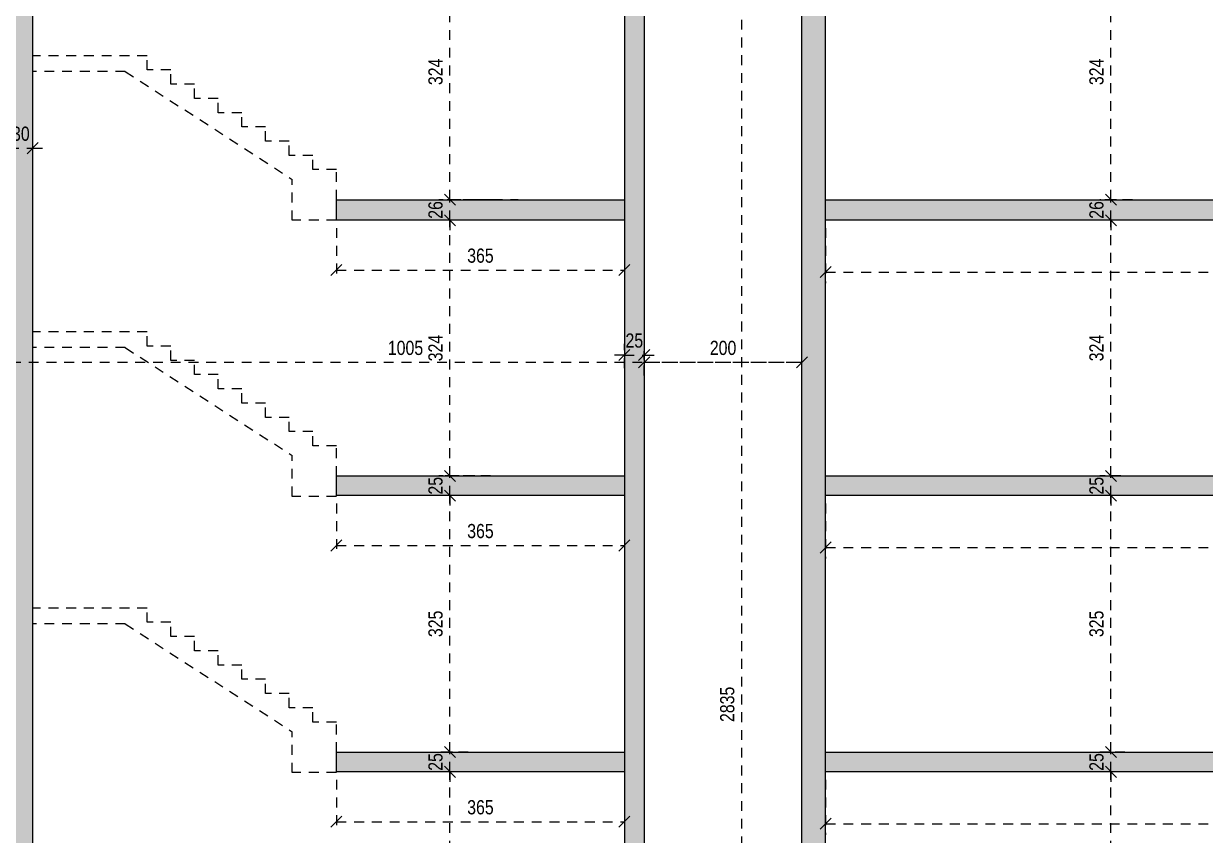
# Model space of a CAD drawing. Header units: millimetres. Extents: x -2171 to 1563, y -1758 to -1505.
# Drawn here: x 955.69 to 970.67, y -1612.1 to -1601.81 of the extents above; entities that cross this region are included whole.
import ezdxf

# ---------------------------------------------------------------- set-up
doc = ezdxf.new("R2010")
doc.units = ezdxf.units.MM
doc.header["$PDMODE"] = 32
for name, pattern in [('DASHED2', [0.375, 0.25, -0.125]), ('HIDDEN', [0.375, 0.25, -0.125]), ('HIDDEN2', [0.1875, 0.125, -0.0625])]:
    doc.linetypes.add(name, pattern=pattern)
doc.layers.get('Defpoints').update_dxf_attribs({"color": 6})
for name, color, linetype in [('AM_5', 7, 'Continuous'), ('Sect_Fill', 7, 'Continuous'), ('Sect_Line_Bold', 7, 'Continuous'), ('STAIRS', 9, 'Continuous')]:
    doc.layers.add(name, color=color, linetype=linetype)
doc.styles.add('1-100', font='arial.ttf', dxfattribs={"width": 0.8})
doc.dimstyles.new('Copy of 1-100', dxfattribs={"dimtxt": 0.18, "dimasz": 0.14, "dimexe": 0.14, "dimexo": 0.1, "dimgap": 0.09, "dimtad": 1, "dimdec": 0, "dimlfac": 100, "dimrnd": 5, "dimzin": 5, "dimdsep": 46, "dimtxsty": '1-100', "dimblk": 'OBLIQUE', "dimcen": 0.09, "dimclrd": 1, "dimclre": 1, "dimclrt": 2, "dimadec": 0, "dimazin": 0, "dimtfac": 1, "dimtdec": 0, "dimtix": 1, "dimtmove": 2, "dimatfit": 3, "dimfxl": 5, "dimfxlon": 1, "dimtolj": 1, "dimtzin": 5, "dimarcsym": 0})

# ---------------------------------------------------------------- blocks, each defined once
blk = doc.blocks.new('_Oblique')
at = {"color": 0, "linetype": 'ByBlock', "lineweight": -2}
blk.add_line((-0.5, -0.5), (0.5, 0.5), dxfattribs=at)
blk = doc.blocks.new('*D924')
at = {"layer": 'AM_5', "color": 1, "linetype": 'HIDDEN2', "lineweight": -2, "ltscale": 0.5, "transparency": 16777216}
blk.add_line((961.319, -1611.294), (960.955, -1611.294), dxfattribs=at)
at = {"layer": 'AM_5', "color": 1, "linetype": 'DASHED2', "lineweight": -2, "ltscale": 0.5, "transparency": 16777216}
blk.add_line((961.095, -1614.544), (961.095, -1611.294), dxfattribs=at)
at = {"layer": 'AM_5', "color": 1, "linetype": 'HIDDEN', "lineweight": -2, "ltscale": 0.5, "transparency": 16777216}
blk.add_line((961.468, -1614.544), (960.955, -1614.544), dxfattribs=at)
at = {"layer": 'Defpoints', "color": 0, "ltscale": 0.5, "transparency": 16777216}
for p in [(961.095, -1611.294), (961.419, -1611.294), (961.568, -1614.544)]:
    blk.add_point(p, dxfattribs=at)
at = {"layer": 'AM_5', "color": 1, "lineweight": -2, "ltscale": 0.5, "transparency": 16777216, "xscale": 0.14, "yscale": 0.14, "zscale": 0.14}
for p, rotation in [((961.095, -1611.294), 90), ((961.095, -1614.544), 270)]:
    blk.add_blockref('_Oblique', p, dxfattribs=dict(at, rotation=rotation))
at = {"layer": 'AM_5', "color": 2, "ltscale": 0.5, "transparency": 16777216, "insert": (960.913, -1612.919), "char_height": 0.18, "attachment_point": 5, "rotation": 90, "style": '1-100'}
blk.add_mtext('\\A1;325', dxfattribs=at)
blk = doc.blocks.new('*D925')
at = {"layer": 'AM_5', "color": 1, "linetype": 'DASHED2', "lineweight": -2, "ltscale": 0.5, "transparency": 16777216}
for p, q in [((961.095, -1611.044), (961.095, -1610.904)), ((961.095, -1611.294), (961.095, -1611.044)), ((961.095, -1611.294), (961.095, -1611.434))]:
    blk.add_line(p, q, dxfattribs=at)
at = {"layer": 'AM_5', "color": 1, "linetype": 'HIDDEN2', "lineweight": -2, "ltscale": 0.5, "transparency": 16777216}
blk.add_line((961.328, -1611.044), (960.955, -1611.044), dxfattribs=at)
at = {"layer": 'AM_5', "color": 1, "linetype": 'HIDDEN', "lineweight": -2, "ltscale": 0.5, "transparency": 16777216}
blk.add_line((961.319, -1611.294), (960.955, -1611.294), dxfattribs=at)
at = {"layer": 'Defpoints', "color": 0, "ltscale": 0.5, "transparency": 16777216}
for p in [(961.095, -1611.044), (961.428, -1611.044), (961.419, -1611.294)]:
    blk.add_point(p, dxfattribs=at)
at = {"layer": 'AM_5', "color": 1, "lineweight": -2, "ltscale": 0.5, "transparency": 16777216, "xscale": 0.14, "yscale": 0.14, "zscale": 0.14}
for p, rotation in [((961.095, -1611.044), 270), ((961.095, -1611.294), 90)]:
    blk.add_blockref('_Oblique', p, dxfattribs=dict(at, rotation=rotation))
at = {"layer": 'AM_5', "color": 2, "ltscale": 0.5, "transparency": 16777216, "insert": (960.913, -1611.169), "char_height": 0.18, "attachment_point": 5, "rotation": 90, "style": '1-100'}
blk.add_mtext('\\A1;25', dxfattribs=at)
blk = doc.blocks.new('*D926')
at = {"layer": 'AM_5', "color": 1, "linetype": 'HIDDEN2', "lineweight": -2, "ltscale": 0.5, "transparency": 16777216}
blk.add_line((961.559, -1607.794), (960.955, -1607.794), dxfattribs=at)
at = {"layer": 'AM_5', "color": 1, "linetype": 'DASHED2', "lineweight": -2, "ltscale": 0.5, "transparency": 16777216}
blk.add_line((961.095, -1611.044), (961.095, -1607.794), dxfattribs=at)
at = {"layer": 'AM_5', "color": 1, "linetype": 'HIDDEN', "lineweight": -2, "ltscale": 0.5, "transparency": 16777216}
blk.add_line((961.328, -1611.044), (960.955, -1611.044), dxfattribs=at)
at = {"layer": 'Defpoints', "color": 0, "ltscale": 0.5, "transparency": 16777216}
for p in [(961.095, -1607.794), (961.659, -1607.794), (961.428, -1611.044)]:
    blk.add_point(p, dxfattribs=at)
at = {"layer": 'AM_5', "color": 1, "lineweight": -2, "ltscale": 0.5, "transparency": 16777216, "xscale": 0.14, "yscale": 0.14, "zscale": 0.14}
for p, rotation in [((961.095, -1607.794), 90), ((961.095, -1611.044), 270)]:
    blk.add_blockref('_Oblique', p, dxfattribs=dict(at, rotation=rotation))
at = {"layer": 'AM_5', "color": 2, "ltscale": 0.5, "transparency": 16777216, "insert": (960.913, -1609.419), "char_height": 0.18, "attachment_point": 5, "rotation": 90, "style": '1-100'}
blk.add_mtext('\\A1;325', dxfattribs=at)
blk = doc.blocks.new('*D927')
at = {"layer": 'AM_5', "color": 1, "linetype": 'DASHED2', "lineweight": -2, "ltscale": 0.5, "transparency": 16777216}
for p, q in [((961.095, -1607.544), (961.095, -1607.404)), ((961.095, -1607.794), (961.095, -1607.544)), ((961.095, -1607.794), (961.095, -1607.934))]:
    blk.add_line(p, q, dxfattribs=at)
at = {"layer": 'AM_5', "color": 1, "linetype": 'HIDDEN2', "lineweight": -2, "ltscale": 0.5, "transparency": 16777216}
blk.add_line((961.611, -1607.544), (960.955, -1607.544), dxfattribs=at)
at = {"layer": 'AM_5', "color": 1, "linetype": 'HIDDEN', "lineweight": -2, "ltscale": 0.5, "transparency": 16777216}
blk.add_line((961.559, -1607.794), (960.955, -1607.794), dxfattribs=at)
at = {"layer": 'Defpoints', "color": 0, "ltscale": 0.5, "transparency": 16777216}
for p in [(961.095, -1607.544), (961.711, -1607.544), (961.659, -1607.794)]:
    blk.add_point(p, dxfattribs=at)
at = {"layer": 'AM_5', "color": 1, "lineweight": -2, "ltscale": 0.5, "transparency": 16777216, "xscale": 0.14, "yscale": 0.14, "zscale": 0.14}
for p, rotation in [((961.095, -1607.544), 270), ((961.095, -1607.794), 90)]:
    blk.add_blockref('_Oblique', p, dxfattribs=dict(at, rotation=rotation))
at = {"layer": 'AM_5', "color": 2, "ltscale": 0.5, "transparency": 16777216, "insert": (960.913, -1607.669), "char_height": 0.18, "attachment_point": 5, "rotation": 90, "style": '1-100'}
blk.add_mtext('\\A1;25', dxfattribs=at)
blk = doc.blocks.new('*D928')
at = {"layer": 'AM_5', "color": 1, "linetype": 'HIDDEN2', "lineweight": -2, "ltscale": 0.5, "transparency": 16777216}
blk.add_line((961.961, -1604.304), (960.955, -1604.304), dxfattribs=at)
at = {"layer": 'AM_5', "color": 1, "linetype": 'DASHED2', "lineweight": -2, "ltscale": 0.5, "transparency": 16777216}
blk.add_line((961.095, -1607.544), (961.095, -1604.304), dxfattribs=at)
at = {"layer": 'AM_5', "color": 1, "linetype": 'HIDDEN', "lineweight": -2, "ltscale": 0.5, "transparency": 16777216}
blk.add_line((961.611, -1607.544), (960.955, -1607.544), dxfattribs=at)
at = {"layer": 'Defpoints', "color": 0, "ltscale": 0.5, "transparency": 16777216}
for p in [(961.095, -1604.304), (962.061, -1604.304), (961.711, -1607.544)]:
    blk.add_point(p, dxfattribs=at)
at = {"layer": 'AM_5', "color": 1, "lineweight": -2, "ltscale": 0.5, "transparency": 16777216, "xscale": 0.14, "yscale": 0.14, "zscale": 0.14}
for p, rotation in [((961.095, -1604.304), 90), ((961.095, -1607.544), 270)]:
    blk.add_blockref('_Oblique', p, dxfattribs=dict(at, rotation=rotation))
at = {"layer": 'AM_5', "color": 2, "ltscale": 0.5, "transparency": 16777216, "insert": (960.913, -1605.924), "char_height": 0.18, "attachment_point": 5, "rotation": 90, "style": '1-100'}
blk.add_mtext('\\A1;324', dxfattribs=at)
blk = doc.blocks.new('*D929')
at = {"layer": 'AM_5', "color": 1, "linetype": 'DASHED2', "lineweight": -2, "ltscale": 0.5, "transparency": 16777216}
for p, q in [((961.095, -1604.044), (961.095, -1603.904)), ((961.095, -1604.304), (961.095, -1604.044)), ((961.095, -1604.304), (961.095, -1604.444))]:
    blk.add_line(p, q, dxfattribs=at)
at = {"layer": 'AM_5', "color": 1, "linetype": 'HIDDEN2', "lineweight": -2, "ltscale": 0.5, "transparency": 16777216}
blk.add_line((961.961, -1604.044), (960.955, -1604.044), dxfattribs=at)
at = {"layer": 'AM_5', "color": 1, "linetype": 'HIDDEN', "lineweight": -2, "ltscale": 0.5, "transparency": 16777216}
blk.add_line((961.961, -1604.304), (960.955, -1604.304), dxfattribs=at)
at = {"layer": 'Defpoints', "color": 0, "ltscale": 0.5, "transparency": 16777216}
for p in [(961.095, -1604.044), (962.061, -1604.044), (962.061, -1604.304)]:
    blk.add_point(p, dxfattribs=at)
at = {"layer": 'AM_5', "color": 1, "lineweight": -2, "ltscale": 0.5, "transparency": 16777216, "xscale": 0.14, "yscale": 0.14, "zscale": 0.14}
for p, rotation in [((961.095, -1604.044), 270), ((961.095, -1604.304), 90)]:
    blk.add_blockref('_Oblique', p, dxfattribs=dict(at, rotation=rotation))
at = {"layer": 'AM_5', "color": 2, "ltscale": 0.5, "transparency": 16777216, "insert": (960.913, -1604.174), "char_height": 0.18, "attachment_point": 5, "rotation": 90, "style": '1-100'}
blk.add_mtext('\\A1;26', dxfattribs=at)
blk = doc.blocks.new('*D931')
at = {"layer": 'AM_5', "color": 1, "linetype": 'HIDDEN2', "lineweight": -2, "ltscale": 0.5, "transparency": 16777216}
blk.add_line((961.436, -1600.804), (960.955, -1600.804), dxfattribs=at)
at = {"layer": 'AM_5', "color": 1, "linetype": 'DASHED2', "lineweight": -2, "ltscale": 0.5, "transparency": 16777216}
blk.add_line((961.095, -1604.044), (961.095, -1600.804), dxfattribs=at)
at = {"layer": 'AM_5', "color": 1, "linetype": 'HIDDEN', "lineweight": -2, "ltscale": 0.5, "transparency": 16777216}
blk.add_line((961.685, -1604.044), (960.955, -1604.044), dxfattribs=at)
at = {"layer": 'Defpoints', "color": 0, "ltscale": 0.5, "transparency": 16777216}
for p in [(961.095, -1600.804), (961.536, -1600.804), (961.785, -1604.044)]:
    blk.add_point(p, dxfattribs=at)
at = {"layer": 'AM_5', "color": 1, "lineweight": -2, "ltscale": 0.5, "transparency": 16777216, "xscale": 0.14, "yscale": 0.14, "zscale": 0.14}
for p, rotation in [((961.095, -1600.804), 90), ((961.095, -1604.044), 270)]:
    blk.add_blockref('_Oblique', p, dxfattribs=dict(at, rotation=rotation))
at = {"layer": 'AM_5', "color": 2, "ltscale": 0.5, "transparency": 16777216, "insert": (960.913, -1602.424), "char_height": 0.18, "attachment_point": 5, "rotation": 90, "style": '1-100'}
blk.add_mtext('\\A1;324', dxfattribs=at)
blk = doc.blocks.new('*D960')
at = {"layer": 'AM_5', "color": 1, "linetype": 'HIDDEN', "lineweight": -2, "ltscale": 0.5, "transparency": 16777216}
blk.add_line((965.857, -1611.394), (965.857, -1612.091), dxfattribs=at)
at = {"layer": 'AM_5', "color": 1, "linetype": 'HIDDEN2', "lineweight": -2, "ltscale": 0.5, "transparency": 16777216}
blk.add_line((980.457, -1611.394), (980.457, -1612.091), dxfattribs=at)
at = {"layer": 'AM_5', "color": 1, "linetype": 'DASHED2', "lineweight": -2, "ltscale": 0.5, "transparency": 16777216}
blk.add_line((965.857, -1611.951), (980.457, -1611.951), dxfattribs=at)
at = {"layer": 'Defpoints', "color": 0, "ltscale": 0.5, "transparency": 16777216}
for p in [(965.857, -1611.294), (980.457, -1611.294), (980.457, -1611.951)]:
    blk.add_point(p, dxfattribs=at)
at = {"layer": 'AM_5', "color": 1, "lineweight": -2, "ltscale": 0.5, "transparency": 16777216, "xscale": 0.14, "yscale": 0.14, "zscale": 0.14, "rotation": 180}
blk.add_blockref('_Oblique', (965.857, -1611.951), dxfattribs=at)
at = {"layer": 'AM_5', "color": 1, "lineweight": -2, "ltscale": 0.5, "transparency": 16777216, "xscale": 0.14, "yscale": 0.14, "zscale": 0.14}
blk.add_blockref('_Oblique', (980.457, -1611.951), dxfattribs=at)
at = {"layer": 'AM_5', "color": 2, "ltscale": 0.5, "transparency": 16777216, "insert": (973.157, -1611.743), "char_height": 0.18, "attachment_point": 5, "style": '1-100'}
blk.add_mtext('\\A1;1460 (μεταβλητή)', dxfattribs=at)
blk = doc.blocks.new('*D968')
at = {"layer": 'AM_5', "color": 1, "linetype": 'HIDDEN', "lineweight": -2, "ltscale": 0.5, "transparency": 16777216}
blk.add_line((965.857, -1607.894), (965.857, -1608.591), dxfattribs=at)
at = {"layer": 'AM_5', "color": 1, "linetype": 'HIDDEN2', "lineweight": -2, "ltscale": 0.5, "transparency": 16777216}
blk.add_line((980.457, -1607.894), (980.457, -1608.591), dxfattribs=at)
at = {"layer": 'AM_5', "color": 1, "linetype": 'DASHED2', "lineweight": -2, "ltscale": 0.5, "transparency": 16777216}
blk.add_line((965.857, -1608.451), (980.457, -1608.451), dxfattribs=at)
at = {"layer": 'Defpoints', "color": 0, "ltscale": 0.5, "transparency": 16777216}
for p in [(965.857, -1607.794), (980.457, -1607.794), (980.457, -1608.451)]:
    blk.add_point(p, dxfattribs=at)
at = {"layer": 'AM_5', "color": 1, "lineweight": -2, "ltscale": 0.5, "transparency": 16777216, "xscale": 0.14, "yscale": 0.14, "zscale": 0.14, "rotation": 180}
blk.add_blockref('_Oblique', (965.857, -1608.451), dxfattribs=at)
at = {"layer": 'AM_5', "color": 1, "lineweight": -2, "ltscale": 0.5, "transparency": 16777216, "xscale": 0.14, "yscale": 0.14, "zscale": 0.14}
blk.add_blockref('_Oblique', (980.457, -1608.451), dxfattribs=at)
at = {"layer": 'AM_5', "color": 2, "ltscale": 0.5, "transparency": 16777216, "insert": (973.157, -1608.243), "char_height": 0.18, "attachment_point": 5, "style": '1-100'}
blk.add_mtext('\\A1;1460 (μεταβλητή)', dxfattribs=at)
blk = doc.blocks.new('*D978')
at = {"layer": 'AM_5', "color": 1, "linetype": 'HIDDEN', "lineweight": -2, "ltscale": 0.5, "transparency": 16777216}
blk.add_line((965.857, -1604.404), (965.857, -1605.101), dxfattribs=at)
at = {"layer": 'AM_5', "color": 1, "linetype": 'HIDDEN2', "lineweight": -2, "ltscale": 0.5, "transparency": 16777216}
blk.add_line((980.007, -1604.404), (980.007, -1605.101), dxfattribs=at)
at = {"layer": 'AM_5', "color": 1, "linetype": 'DASHED2', "lineweight": -2, "ltscale": 0.5, "transparency": 16777216}
blk.add_line((965.857, -1604.961), (980.007, -1604.961), dxfattribs=at)
at = {"layer": 'Defpoints', "color": 0, "ltscale": 0.5, "transparency": 16777216}
for p in [(965.857, -1604.304), (980.007, -1604.304), (980.007, -1604.961)]:
    blk.add_point(p, dxfattribs=at)
at = {"layer": 'AM_5', "color": 1, "lineweight": -2, "ltscale": 0.5, "transparency": 16777216, "xscale": 0.14, "yscale": 0.14, "zscale": 0.14, "rotation": 180}
blk.add_blockref('_Oblique', (965.857, -1604.961), dxfattribs=at)
at = {"layer": 'AM_5', "color": 1, "lineweight": -2, "ltscale": 0.5, "transparency": 16777216, "xscale": 0.14, "yscale": 0.14, "zscale": 0.14}
blk.add_blockref('_Oblique', (980.007, -1604.961), dxfattribs=at)
at = {"layer": 'AM_5', "color": 2, "ltscale": 0.5, "transparency": 16777216, "insert": (972.932, -1604.753), "char_height": 0.18, "attachment_point": 5, "style": '1-100'}
blk.add_mtext('\\A1;1415 (μεταβλητή)', dxfattribs=at)
blk = doc.blocks.new('*D1017')
at = {"layer": 'AM_5', "color": 1, "linetype": 'HIDDEN2', "lineweight": -2, "ltscale": 0.5, "transparency": 16777216}
blk.add_line((969.687, -1611.294), (969.332, -1611.294), dxfattribs=at)
at = {"layer": 'AM_5', "color": 1, "linetype": 'DASHED2', "lineweight": -2, "ltscale": 0.5, "transparency": 16777216}
blk.add_line((969.472, -1614.544), (969.472, -1611.294), dxfattribs=at)
at = {"layer": 'AM_5', "color": 1, "linetype": 'HIDDEN', "lineweight": -2, "ltscale": 0.5, "transparency": 16777216}
blk.add_line((969.7, -1614.544), (969.332, -1614.544), dxfattribs=at)
at = {"layer": 'Defpoints', "color": 0, "ltscale": 0.5, "transparency": 16777216}
for p in [(969.472, -1611.294), (969.787, -1611.294), (969.8, -1614.544)]:
    blk.add_point(p, dxfattribs=at)
at = {"layer": 'AM_5', "color": 1, "lineweight": -2, "ltscale": 0.5, "transparency": 16777216, "xscale": 0.14, "yscale": 0.14, "zscale": 0.14}
for p, rotation in [((969.472, -1611.294), 90), ((969.472, -1614.544), 270)]:
    blk.add_blockref('_Oblique', p, dxfattribs=dict(at, rotation=rotation))
at = {"layer": 'AM_5', "color": 2, "ltscale": 0.5, "transparency": 16777216, "insert": (969.29, -1612.919), "char_height": 0.18, "attachment_point": 5, "rotation": 90, "style": '1-100'}
blk.add_mtext('\\A1;325', dxfattribs=at)
blk = doc.blocks.new('*D1018')
at = {"layer": 'AM_5', "color": 1, "linetype": 'DASHED2', "lineweight": -2, "ltscale": 0.5, "transparency": 16777216}
for p, q in [((969.472, -1611.044), (969.472, -1610.904)), ((969.472, -1611.294), (969.472, -1611.044)), ((969.472, -1611.294), (969.472, -1611.434))]:
    blk.add_line(p, q, dxfattribs=at)
at = {"layer": 'AM_5', "color": 1, "linetype": 'HIDDEN2', "lineweight": -2, "ltscale": 0.5, "transparency": 16777216}
blk.add_line((969.65, -1611.044), (969.332, -1611.044), dxfattribs=at)
at = {"layer": 'AM_5', "color": 1, "linetype": 'HIDDEN', "lineweight": -2, "ltscale": 0.5, "transparency": 16777216}
blk.add_line((969.687, -1611.294), (969.332, -1611.294), dxfattribs=at)
at = {"layer": 'Defpoints', "color": 0, "ltscale": 0.5, "transparency": 16777216}
for p in [(969.472, -1611.044), (969.75, -1611.044), (969.787, -1611.294)]:
    blk.add_point(p, dxfattribs=at)
at = {"layer": 'AM_5', "color": 1, "lineweight": -2, "ltscale": 0.5, "transparency": 16777216, "xscale": 0.14, "yscale": 0.14, "zscale": 0.14}
for p, rotation in [((969.472, -1611.044), 270), ((969.472, -1611.294), 90)]:
    blk.add_blockref('_Oblique', p, dxfattribs=dict(at, rotation=rotation))
at = {"layer": 'AM_5', "color": 2, "ltscale": 0.5, "transparency": 16777216, "insert": (969.29, -1611.169), "char_height": 0.18, "attachment_point": 5, "rotation": 90, "style": '1-100'}
blk.add_mtext('\\A1;25', dxfattribs=at)
blk = doc.blocks.new('*D1019')
at = {"layer": 'AM_5', "color": 1, "linetype": 'HIDDEN2', "lineweight": -2, "ltscale": 0.5, "transparency": 16777216}
blk.add_line((969.637, -1607.794), (969.332, -1607.794), dxfattribs=at)
at = {"layer": 'AM_5', "color": 1, "linetype": 'DASHED2', "lineweight": -2, "ltscale": 0.5, "transparency": 16777216}
blk.add_line((969.472, -1611.044), (969.472, -1607.794), dxfattribs=at)
at = {"layer": 'AM_5', "color": 1, "linetype": 'HIDDEN', "lineweight": -2, "ltscale": 0.5, "transparency": 16777216}
blk.add_line((969.65, -1611.044), (969.332, -1611.044), dxfattribs=at)
at = {"layer": 'Defpoints', "color": 0, "ltscale": 0.5, "transparency": 16777216}
for p in [(969.472, -1607.794), (969.737, -1607.794), (969.75, -1611.044)]:
    blk.add_point(p, dxfattribs=at)
at = {"layer": 'AM_5', "color": 1, "lineweight": -2, "ltscale": 0.5, "transparency": 16777216, "xscale": 0.14, "yscale": 0.14, "zscale": 0.14}
for p, rotation in [((969.472, -1607.794), 90), ((969.472, -1611.044), 270)]:
    blk.add_blockref('_Oblique', p, dxfattribs=dict(at, rotation=rotation))
at = {"layer": 'AM_5', "color": 2, "ltscale": 0.5, "transparency": 16777216, "insert": (969.29, -1609.419), "char_height": 0.18, "attachment_point": 5, "rotation": 90, "style": '1-100'}
blk.add_mtext('\\A1;325', dxfattribs=at)
blk = doc.blocks.new('*D1020')
at = {"layer": 'AM_5', "color": 1, "linetype": 'DASHED2', "lineweight": -2, "ltscale": 0.5, "transparency": 16777216}
for p, q in [((969.472, -1607.544), (969.472, -1607.404)), ((969.472, -1607.794), (969.472, -1607.544)), ((969.472, -1607.794), (969.472, -1607.934))]:
    blk.add_line(p, q, dxfattribs=at)
at = {"layer": 'AM_5', "color": 1, "linetype": 'HIDDEN2', "lineweight": -2, "ltscale": 0.5, "transparency": 16777216}
blk.add_line((969.599, -1607.544), (969.332, -1607.544), dxfattribs=at)
at = {"layer": 'AM_5', "color": 1, "linetype": 'HIDDEN', "lineweight": -2, "ltscale": 0.5, "transparency": 16777216}
blk.add_line((969.637, -1607.794), (969.332, -1607.794), dxfattribs=at)
at = {"layer": 'Defpoints', "color": 0, "ltscale": 0.5, "transparency": 16777216}
for p in [(969.472, -1607.544), (969.699, -1607.544), (969.737, -1607.794)]:
    blk.add_point(p, dxfattribs=at)
at = {"layer": 'AM_5', "color": 1, "lineweight": -2, "ltscale": 0.5, "transparency": 16777216, "xscale": 0.14, "yscale": 0.14, "zscale": 0.14}
for p, rotation in [((969.472, -1607.544), 270), ((969.472, -1607.794), 90)]:
    blk.add_blockref('_Oblique', p, dxfattribs=dict(at, rotation=rotation))
at = {"layer": 'AM_5', "color": 2, "ltscale": 0.5, "transparency": 16777216, "insert": (969.29, -1607.669), "char_height": 0.18, "attachment_point": 5, "rotation": 90, "style": '1-100'}
blk.add_mtext('\\A1;25', dxfattribs=at)
blk = doc.blocks.new('*D1021')
at = {"layer": 'AM_5', "color": 1, "linetype": 'HIDDEN2', "lineweight": -2, "ltscale": 0.5, "transparency": 16777216}
blk.add_line((969.783, -1604.304), (969.332, -1604.304), dxfattribs=at)
at = {"layer": 'AM_5', "color": 1, "linetype": 'DASHED2', "lineweight": -2, "ltscale": 0.5, "transparency": 16777216}
blk.add_line((969.472, -1607.544), (969.472, -1604.304), dxfattribs=at)
at = {"layer": 'AM_5', "color": 1, "linetype": 'HIDDEN', "lineweight": -2, "ltscale": 0.5, "transparency": 16777216}
blk.add_line((969.599, -1607.544), (969.332, -1607.544), dxfattribs=at)
at = {"layer": 'Defpoints', "color": 0, "ltscale": 0.5, "transparency": 16777216}
for p in [(969.472, -1604.304), (969.883, -1604.304), (969.699, -1607.544)]:
    blk.add_point(p, dxfattribs=at)
at = {"layer": 'AM_5', "color": 1, "lineweight": -2, "ltscale": 0.5, "transparency": 16777216, "xscale": 0.14, "yscale": 0.14, "zscale": 0.14}
for p, rotation in [((969.472, -1604.304), 90), ((969.472, -1607.544), 270)]:
    blk.add_blockref('_Oblique', p, dxfattribs=dict(at, rotation=rotation))
at = {"layer": 'AM_5', "color": 2, "ltscale": 0.5, "transparency": 16777216, "insert": (969.29, -1605.924), "char_height": 0.18, "attachment_point": 5, "rotation": 90, "style": '1-100'}
blk.add_mtext('\\A1;324', dxfattribs=at)
blk = doc.blocks.new('*D1022')
at = {"layer": 'AM_5', "color": 1, "linetype": 'DASHED2', "lineweight": -2, "ltscale": 0.5, "transparency": 16777216}
for p, q in [((969.472, -1604.044), (969.472, -1603.904)), ((969.472, -1604.304), (969.472, -1604.044)), ((969.472, -1604.304), (969.472, -1604.444))]:
    blk.add_line(p, q, dxfattribs=at)
at = {"layer": 'AM_5', "color": 1, "linetype": 'HIDDEN2', "lineweight": -2, "ltscale": 0.5, "transparency": 16777216}
blk.add_line((969.745, -1604.044), (969.332, -1604.044), dxfattribs=at)
at = {"layer": 'AM_5', "color": 1, "linetype": 'HIDDEN', "lineweight": -2, "ltscale": 0.5, "transparency": 16777216}
blk.add_line((969.783, -1604.304), (969.332, -1604.304), dxfattribs=at)
at = {"layer": 'Defpoints', "color": 0, "ltscale": 0.5, "transparency": 16777216}
for p in [(969.472, -1604.044), (969.845, -1604.044), (969.883, -1604.304)]:
    blk.add_point(p, dxfattribs=at)
at = {"layer": 'AM_5', "color": 1, "lineweight": -2, "ltscale": 0.5, "transparency": 16777216, "xscale": 0.14, "yscale": 0.14, "zscale": 0.14}
for p, rotation in [((969.472, -1604.044), 270), ((969.472, -1604.304), 90)]:
    blk.add_blockref('_Oblique', p, dxfattribs=dict(at, rotation=rotation))
at = {"layer": 'AM_5', "color": 2, "ltscale": 0.5, "transparency": 16777216, "insert": (969.29, -1604.174), "char_height": 0.18, "attachment_point": 5, "rotation": 90, "style": '1-100'}
blk.add_mtext('\\A1;26', dxfattribs=at)
blk = doc.blocks.new('*D1023')
at = {"layer": 'AM_5', "color": 1, "linetype": 'HIDDEN2', "lineweight": -2, "ltscale": 0.5, "transparency": 16777216}
blk.add_line((969.086, -1600.804), (969.612, -1600.804), dxfattribs=at)
at = {"layer": 'AM_5', "color": 1, "linetype": 'DASHED2', "lineweight": -2, "ltscale": 0.5, "transparency": 16777216}
blk.add_line((969.472, -1604.044), (969.472, -1600.804), dxfattribs=at)
at = {"layer": 'AM_5', "color": 1, "linetype": 'HIDDEN', "lineweight": -2, "ltscale": 0.5, "transparency": 16777216}
blk.add_line((969.745, -1604.044), (969.332, -1604.044), dxfattribs=at)
at = {"layer": 'Defpoints', "color": 0, "ltscale": 0.5, "transparency": 16777216}
for p in [(968.986, -1600.804), (969.472, -1600.804), (969.845, -1604.044)]:
    blk.add_point(p, dxfattribs=at)
at = {"layer": 'AM_5', "color": 1, "lineweight": -2, "ltscale": 0.5, "transparency": 16777216, "xscale": 0.14, "yscale": 0.14, "zscale": 0.14}
for p, rotation in [((969.472, -1600.804), 90), ((969.472, -1604.044), 270)]:
    blk.add_blockref('_Oblique', p, dxfattribs=dict(at, rotation=rotation))
at = {"layer": 'AM_5', "color": 2, "ltscale": 0.5, "transparency": 16777216, "insert": (969.29, -1602.424), "char_height": 0.18, "attachment_point": 5, "rotation": 90, "style": '1-100'}
blk.add_mtext('\\A1;324', dxfattribs=at)
blk = doc.blocks.new('*D1027')
at = {"layer": 'AM_5', "color": 1, "linetype": 'HIDDEN2', "lineweight": -2, "ltscale": 0.5, "transparency": 16777216}
blk.add_line((964.523, -1596.264), (964.933, -1596.264), dxfattribs=at)
at = {"layer": 'AM_5', "color": 1, "linetype": 'DASHED2', "lineweight": -2, "ltscale": 0.5, "transparency": 16777216}
blk.add_line((964.793, -1624.614), (964.793, -1596.264), dxfattribs=at)
at = {"layer": 'AM_5', "color": 1, "linetype": 'HIDDEN', "lineweight": -2, "ltscale": 0.5, "transparency": 16777216}
blk.add_line((964.657, -1624.614), (964.933, -1624.614), dxfattribs=at)
at = {"layer": 'Defpoints', "color": 0, "ltscale": 0.5, "transparency": 16777216}
for p in [(964.423, -1596.264), (964.793, -1596.264), (964.557, -1624.614)]:
    blk.add_point(p, dxfattribs=at)
at = {"layer": 'AM_5', "color": 1, "lineweight": -2, "ltscale": 0.5, "transparency": 16777216, "xscale": 0.14, "yscale": 0.14, "zscale": 0.14}
for p, rotation in [((964.793, -1596.264), 90), ((964.793, -1624.614), 270)]:
    blk.add_blockref('_Oblique', p, dxfattribs=dict(at, rotation=rotation))
at = {"layer": 'AM_5', "color": 2, "ltscale": 0.5, "transparency": 16777216, "insert": (964.611, -1610.439), "char_height": 0.18, "attachment_point": 5, "rotation": 90, "style": '1-100'}
blk.add_mtext('\\A1;2835', dxfattribs=at)
blk = doc.blocks.new('*D1029')
at = {"layer": 'AM_5', "color": 1, "linetype": 'HIDDEN', "lineweight": -2, "ltscale": 0.5, "transparency": 16777216}
blk.add_line((959.657, -1604.404), (959.657, -1605.076), dxfattribs=at)
at = {"layer": 'AM_5', "color": 1, "linetype": 'HIDDEN2', "lineweight": -2, "ltscale": 0.5, "transparency": 16777216}
blk.add_line((963.307, -1604.404), (963.307, -1605.076), dxfattribs=at)
at = {"layer": 'AM_5', "color": 1, "linetype": 'DASHED2', "lineweight": -2, "ltscale": 0.5, "transparency": 16777216}
blk.add_line((959.657, -1604.936), (963.307, -1604.936), dxfattribs=at)
at = {"layer": 'Defpoints', "color": 0, "ltscale": 0.5, "transparency": 16777216}
for p in [(959.657, -1604.304), (963.307, -1604.304), (963.307, -1604.936)]:
    blk.add_point(p, dxfattribs=at)
at = {"layer": 'AM_5', "color": 1, "lineweight": -2, "ltscale": 0.5, "transparency": 16777216, "xscale": 0.14, "yscale": 0.14, "zscale": 0.14, "rotation": 180}
blk.add_blockref('_Oblique', (959.657, -1604.936), dxfattribs=at)
at = {"layer": 'AM_5', "color": 1, "lineweight": -2, "ltscale": 0.5, "transparency": 16777216, "xscale": 0.14, "yscale": 0.14, "zscale": 0.14}
blk.add_blockref('_Oblique', (963.307, -1604.936), dxfattribs=at)
at = {"layer": 'AM_5', "color": 2, "ltscale": 0.5, "transparency": 16777216, "insert": (961.482, -1604.754), "char_height": 0.18, "attachment_point": 5, "style": '1-100'}
blk.add_mtext('\\A1;365', dxfattribs=at)
blk = doc.blocks.new('*D1031')
at = {"layer": 'AM_5', "color": 1, "linetype": 'HIDDEN', "lineweight": -2, "ltscale": 0.5, "transparency": 16777216}
blk.add_line((959.657, -1607.894), (959.657, -1608.566), dxfattribs=at)
at = {"layer": 'AM_5', "color": 1, "linetype": 'HIDDEN2', "lineweight": -2, "ltscale": 0.5, "transparency": 16777216}
blk.add_line((963.307, -1607.894), (963.307, -1608.566), dxfattribs=at)
at = {"layer": 'AM_5', "color": 1, "linetype": 'DASHED2', "lineweight": -2, "ltscale": 0.5, "transparency": 16777216}
blk.add_line((959.657, -1608.426), (963.307, -1608.426), dxfattribs=at)
at = {"layer": 'Defpoints', "color": 0, "ltscale": 0.5, "transparency": 16777216}
for p in [(959.657, -1607.794), (963.307, -1607.794), (963.307, -1608.426)]:
    blk.add_point(p, dxfattribs=at)
at = {"layer": 'AM_5', "color": 1, "lineweight": -2, "ltscale": 0.5, "transparency": 16777216, "xscale": 0.14, "yscale": 0.14, "zscale": 0.14, "rotation": 180}
blk.add_blockref('_Oblique', (959.657, -1608.426), dxfattribs=at)
at = {"layer": 'AM_5', "color": 1, "lineweight": -2, "ltscale": 0.5, "transparency": 16777216, "xscale": 0.14, "yscale": 0.14, "zscale": 0.14}
blk.add_blockref('_Oblique', (963.307, -1608.426), dxfattribs=at)
at = {"layer": 'AM_5', "color": 2, "ltscale": 0.5, "transparency": 16777216, "insert": (961.482, -1608.244), "char_height": 0.18, "attachment_point": 5, "style": '1-100'}
blk.add_mtext('\\A1;365', dxfattribs=at)
blk = doc.blocks.new('*D1032')
at = {"layer": 'AM_5', "color": 1, "linetype": 'HIDDEN', "lineweight": -2, "ltscale": 0.5, "transparency": 16777216}
blk.add_line((959.657, -1611.394), (959.657, -1612.066), dxfattribs=at)
at = {"layer": 'AM_5', "color": 1, "linetype": 'HIDDEN2', "lineweight": -2, "ltscale": 0.5, "transparency": 16777216}
blk.add_line((963.307, -1611.394), (963.307, -1612.066), dxfattribs=at)
at = {"layer": 'AM_5', "color": 1, "linetype": 'DASHED2', "lineweight": -2, "ltscale": 0.5, "transparency": 16777216}
blk.add_line((959.657, -1611.926), (963.307, -1611.926), dxfattribs=at)
at = {"layer": 'Defpoints', "color": 0, "ltscale": 0.5, "transparency": 16777216}
for p in [(959.657, -1611.294), (963.307, -1611.294), (963.307, -1611.926)]:
    blk.add_point(p, dxfattribs=at)
at = {"layer": 'AM_5', "color": 1, "lineweight": -2, "ltscale": 0.5, "transparency": 16777216, "xscale": 0.14, "yscale": 0.14, "zscale": 0.14, "rotation": 180}
blk.add_blockref('_Oblique', (959.657, -1611.926), dxfattribs=at)
at = {"layer": 'AM_5', "color": 1, "lineweight": -2, "ltscale": 0.5, "transparency": 16777216, "xscale": 0.14, "yscale": 0.14, "zscale": 0.14}
blk.add_blockref('_Oblique', (963.307, -1611.926), dxfattribs=at)
at = {"layer": 'AM_5', "color": 2, "ltscale": 0.5, "transparency": 16777216, "insert": (961.482, -1611.744), "char_height": 0.18, "attachment_point": 5, "style": '1-100'}
blk.add_mtext('\\A1;365', dxfattribs=at)
blk = doc.blocks.new('*D1037')
at = {"layer": 'AM_5', "color": 1, "linetype": 'HIDDEN', "lineweight": -2, "ltscale": 0.5, "transparency": 16777216}
blk.add_line((963.307, -1606.177), (963.307, -1605.872), dxfattribs=at)
at = {"layer": 'AM_5', "color": 1, "linetype": 'HIDDEN2', "lineweight": -2, "ltscale": 0.5, "transparency": 16777216}
blk.add_line((963.557, -1606.27), (963.557, -1605.872), dxfattribs=at)
at = {"layer": 'AM_5', "color": 1, "linetype": 'DASHED2', "lineweight": -2, "ltscale": 0.5, "transparency": 16777216}
for p, q in [((963.307, -1606.012), (963.167, -1606.012)), ((963.307, -1606.012), (963.557, -1606.012)), ((963.557, -1606.012), (963.697, -1606.012))]:
    blk.add_line(p, q, dxfattribs=at)
at = {"layer": 'Defpoints', "color": 0, "ltscale": 0.5, "transparency": 16777216}
for p in [(963.557, -1606.012), (963.307, -1606.277), (963.557, -1606.37)]:
    blk.add_point(p, dxfattribs=at)
at = {"layer": 'AM_5', "color": 1, "lineweight": -2, "ltscale": 0.5, "transparency": 16777216, "xscale": 0.14, "yscale": 0.14, "zscale": 0.14}
blk.add_blockref('_Oblique', (963.307, -1606.012), dxfattribs=at)
at = {"layer": 'AM_5', "color": 1, "lineweight": -2, "ltscale": 0.5, "transparency": 16777216, "xscale": 0.14, "yscale": 0.14, "zscale": 0.14, "rotation": 180}
blk.add_blockref('_Oblique', (963.557, -1606.012), dxfattribs=at)
at = {"layer": 'AM_5', "color": 2, "ltscale": 0.5, "transparency": 16777216, "insert": (963.432, -1605.83), "char_height": 0.18, "attachment_point": 5, "style": '1-100'}
blk.add_mtext('\\A1;25', dxfattribs=at)
blk = doc.blocks.new('*D1038')
at = {"layer": 'AM_5', "color": 1, "linetype": 'HIDDEN', "lineweight": -2, "ltscale": 0.5, "transparency": 16777216}
blk.add_line((963.557, -1606.27), (963.557, -1605.964), dxfattribs=at)
at = {"layer": 'AM_5', "color": 1, "linetype": 'HIDDEN2', "lineweight": -2, "ltscale": 0.5, "transparency": 16777216}
blk.add_line((965.557, -1606.347), (965.557, -1605.964), dxfattribs=at)
at = {"layer": 'AM_5', "color": 1, "linetype": 'DASHED2', "lineweight": -2, "ltscale": 0.5, "transparency": 16777216}
blk.add_line((963.557, -1606.104), (965.557, -1606.104), dxfattribs=at)
at = {"layer": 'Defpoints', "color": 0, "ltscale": 0.5, "transparency": 16777216}
for p in [(965.557, -1606.104), (963.557, -1606.37), (965.557, -1606.447)]:
    blk.add_point(p, dxfattribs=at)
at = {"layer": 'AM_5', "color": 1, "lineweight": -2, "ltscale": 0.5, "transparency": 16777216, "xscale": 0.14, "yscale": 0.14, "zscale": 0.14, "rotation": 180}
blk.add_blockref('_Oblique', (963.557, -1606.104), dxfattribs=at)
at = {"layer": 'AM_5', "color": 1, "lineweight": -2, "ltscale": 0.5, "transparency": 16777216, "xscale": 0.14, "yscale": 0.14, "zscale": 0.14}
blk.add_blockref('_Oblique', (965.557, -1606.104), dxfattribs=at)
at = {"layer": 'AM_5', "color": 2, "ltscale": 0.5, "transparency": 16777216, "insert": (964.557, -1605.923), "char_height": 0.18, "attachment_point": 5, "style": '1-100'}
blk.add_mtext('\\A1;200', dxfattribs=at)
blk = doc.blocks.new('*D2194')
at = {"layer": 'AM_5', "color": 1, "linetype": 'HIDDEN2', "lineweight": -2, "ltscale": 0.5, "transparency": 16777216}
blk.add_line((955.507, -1611.105), (955.507, -1605.965), dxfattribs=at)
at = {"layer": 'AM_5', "color": 1, "linetype": 'HIDDEN', "lineweight": -2, "ltscale": 0.5, "transparency": 16777216}
blk.add_line((965.557, -1606.347), (965.557, -1605.965), dxfattribs=at)
at = {"layer": 'AM_5', "color": 1, "linetype": 'DASHED2', "lineweight": -2, "ltscale": 0.5, "transparency": 16777216}
blk.add_line((965.557, -1606.105), (955.507, -1606.105), dxfattribs=at)
at = {"layer": 'Defpoints', "color": 0, "ltscale": 0.5, "transparency": 16777216}
for p in [(955.507, -1606.105), (965.557, -1606.447), (955.507, -1618.518)]:
    blk.add_point(p, dxfattribs=at)
at = {"layer": 'AM_5', "color": 1, "lineweight": -2, "ltscale": 0.5, "transparency": 16777216, "xscale": 0.14, "yscale": 0.14, "zscale": 0.14, "rotation": 180}
blk.add_blockref('_Oblique', (955.507, -1606.105), dxfattribs=at)
at = {"layer": 'AM_5', "color": 1, "lineweight": -2, "ltscale": 0.5, "transparency": 16777216, "xscale": 0.14, "yscale": 0.14, "zscale": 0.14}
blk.add_blockref('_Oblique', (965.557, -1606.105), dxfattribs=at)
at = {"layer": 'AM_5', "color": 2, "ltscale": 0.5, "transparency": 16777216, "insert": (960.532, -1605.923), "char_height": 0.18, "attachment_point": 5, "style": '1-100'}
blk.add_mtext('\\A1;1005', dxfattribs=at)
blk = doc.blocks.new('*D1039')
at = {"layer": 'AM_5', "color": 1, "linetype": 'HIDDEN', "lineweight": -2, "ltscale": 0.5, "transparency": 16777216}
blk.add_line((955.507, -1603.944), (955.507, -1603.251), dxfattribs=at)
at = {"layer": 'AM_5', "color": 1, "linetype": 'HIDDEN2', "lineweight": -2, "ltscale": 0.5, "transparency": 16777216}
blk.add_line((955.807, -1603.944), (955.807, -1603.251), dxfattribs=at)
at = {"layer": 'AM_5', "color": 1, "linetype": 'DASHED2', "lineweight": -2, "ltscale": 0.5, "transparency": 16777216}
for p, q in [((955.507, -1603.391), (955.367, -1603.391)), ((955.507, -1603.391), (955.807, -1603.391)), ((955.807, -1603.391), (955.947, -1603.391))]:
    blk.add_line(p, q, dxfattribs=at)
at = {"layer": 'Defpoints', "color": 0, "ltscale": 0.5, "transparency": 16777216}
for p in [(955.807, -1603.391), (955.507, -1604.044), (955.807, -1604.044)]:
    blk.add_point(p, dxfattribs=at)
at = {"layer": 'AM_5', "color": 1, "lineweight": -2, "ltscale": 0.5, "transparency": 16777216, "xscale": 0.14, "yscale": 0.14, "zscale": 0.14}
blk.add_blockref('_Oblique', (955.507, -1603.391), dxfattribs=at)
at = {"layer": 'AM_5', "color": 1, "lineweight": -2, "ltscale": 0.5, "transparency": 16777216, "xscale": 0.14, "yscale": 0.14, "zscale": 0.14, "rotation": 180}
blk.add_blockref('_Oblique', (955.807, -1603.391), dxfattribs=at)
at = {"layer": 'AM_5', "color": 2, "ltscale": 0.5, "transparency": 16777216, "insert": (955.657, -1603.209), "char_height": 0.18, "attachment_point": 5, "style": '1-100'}
blk.add_mtext('\\A1;30', dxfattribs=at)

msp = doc.modelspace()

# ---------------------------------------------------------------- hatches: boundary and pattern name
at = {"layer": 'Sect_Fill', "ltscale": 0.5, "transparency": 33554572}
h = msp.add_hatch(color=7, dxfattribs=at)
h.dxf.hatch_style = 1
h.paths.add_polyline_path([(963.5572, -1596.2639), (963.5572, -1628.9139), (965.5572, -1628.9139), (965.5572, -1596.2639)], flags=16)
h.paths.add_polyline_path([(966.0072, -1629.6139), (966.0072, -1628.9139), (965.8572, -1628.9139), (965.8572, -1596.0639), (963.3072, -1596.0639), (963.3072, -1627.3639), (955.8073, -1627.3639), (955.8073, -1597.2639), (955.5072, -1597.2639), (955.5072, -1628.1639), (963.1572, -1628.1639), (963.1572, -1629.6139)])
at = {"layer": 'Sect_Fill'}
for points in [[(959.6573, -1604.0439), (963.3072, -1604.0439), (963.3072, -1604.3039), (959.6573, -1604.3039)], [(965.8572, -1604.0439), (980.0072, -1604.0439), (980.0072, -1604.3039), (965.8572, -1604.3039)], [(959.6573, -1607.5439), (963.3072, -1607.5439), (963.3072, -1607.7939), (959.6573, -1607.7939)], [(965.8572, -1607.5439), (980.4572, -1607.5439), (980.4572, -1607.7939), (965.8572, -1607.7939)], [(959.6573, -1611.0439), (963.3072, -1611.0439), (963.3072, -1611.2939), (959.6573, -1611.2939)], [(965.8572, -1611.0439), (980.4572, -1611.0439), (980.4572, -1611.2939), (965.8572, -1611.2939)]]:
    msp.add_hatch(color=253, dxfattribs=at).paths.add_polyline_path(points)

# ---------------------------------------------------------------- linework, layer by layer
at = {"layer": 'Sect_Line_Bold', "color": 94}
msp.add_lwpolyline([(966.0072, -1629.6139), (966.0072, -1628.9139), (965.8572, -1628.9139), (965.8572, -1596.0639), (963.3072, -1596.0639), (963.3072, -1627.3639), (955.8073, -1627.3639), (955.8073, -1597.2639), (955.5072, -1597.2639), (955.5072, -1628.1639), (963.1572, -1628.1639), (963.1572, -1629.6139), (966.0072, -1629.6139)], dxfattribs=at)
at = {"layer": 'Sect_Line_Bold', "color": 94, "ltscale": 0.5}
for points in [[(963.5572, -1596.2639), (963.5572, -1628.9139), (965.5572, -1628.9139), (965.5572, -1596.2639)], [(959.6573, -1604.0439), (963.3072, -1604.0439), (963.3072, -1604.3039), (959.6573, -1604.3039)], [(965.8572, -1604.0439), (980.0072, -1604.0439), (980.0072, -1604.3039), (965.8572, -1604.3039)], [(959.6573, -1607.5439), (963.3072, -1607.5439), (963.3072, -1607.7939), (959.6573, -1607.7939)], [(965.8572, -1607.5439), (980.4572, -1607.5439), (980.4572, -1607.7939), (965.8572, -1607.7939)], [(959.6573, -1611.0439), (963.3072, -1611.0439), (963.3072, -1611.2939), (959.6573, -1611.2939)], [(965.8572, -1611.0439), (980.4572, -1611.0439), (980.4572, -1611.2939), (965.8572, -1611.2939)]]:
    msp.add_lwpolyline(points, close=True, dxfattribs=at)
at = {"layer": 'STAIRS', "linetype": 'HIDDEN2'}
for p, q in [((957.2573, -1602.2189), (955.8073, -1602.2189)), ((957.2573, -1602.3995), (957.2573, -1602.2189)), ((956.9797, -1602.4189), (955.8073, -1602.4189)), ((956.9797, -1602.4189), (959.0973, -1603.7862)), ((957.5573, -1602.3995), (957.2573, -1602.3995)), ((957.5573, -1602.58), (957.5573, -1602.3995)), ((957.8572, -1602.58), (957.5573, -1602.58)), ((957.8572, -1602.7606), (957.8572, -1602.58)), ((958.1572, -1602.7606), (957.8572, -1602.7606)), ((958.1572, -1602.9412), (958.1572, -1602.7606)), ((958.4572, -1602.9412), (958.1572, -1602.9412)), ((958.4572, -1603.1217), (958.4572, -1602.9412)), ((958.7572, -1603.1217), (958.4572, -1603.1217)), ((958.7572, -1603.3023), (958.7572, -1603.1217)), ((959.0572, -1603.3023), (958.7572, -1603.3023)), ((959.0572, -1603.4828), (959.0572, -1603.3023)), ((959.3572, -1603.4828), (959.0572, -1603.4828)), ((959.3572, -1603.6634), (959.3572, -1603.4828)), ((959.6573, -1603.6634), (959.3572, -1603.6634)), ((959.6573, -1604.0439), (959.6573, -1603.6634)), ((957.2573, -1605.7189), (955.8073, -1605.7189)), ((957.2573, -1605.8995), (957.2573, -1605.7189)), ((956.9797, -1605.9189), (955.8073, -1605.9189)), ((956.9797, -1605.9189), (959.0973, -1607.2862)), ((957.5573, -1605.8995), (957.2573, -1605.8995)), ((957.5573, -1606.08), (957.5573, -1605.8995)), ((957.8572, -1606.08), (957.5573, -1606.08)), ((957.8572, -1606.2606), (957.8572, -1606.08)), ((958.1572, -1606.2606), (957.8572, -1606.2606)), ((958.1572, -1606.4412), (958.1572, -1606.2606)), ((958.4572, -1606.4412), (958.1572, -1606.4412)), ((958.4572, -1606.6217), (958.4572, -1606.4412)), ((958.7572, -1606.6217), (958.4572, -1606.6217)), ((958.7572, -1606.8023), (958.7572, -1606.6217)), ((959.0572, -1606.8023), (958.7572, -1606.8023)), ((959.0572, -1606.9828), (959.0572, -1606.8023)), ((959.3572, -1606.9828), (959.0572, -1606.9828)), ((959.3572, -1607.1634), (959.3572, -1606.9828)), ((959.6573, -1607.1634), (959.3572, -1607.1634)), ((959.6573, -1607.5439), (959.6573, -1607.1634)), ((957.2573, -1609.2189), (955.8073, -1609.2189)), ((957.2573, -1609.3995), (957.2573, -1609.2189)), ((956.9797, -1609.4189), (955.8073, -1609.4189)), ((956.9797, -1609.4189), (959.0973, -1610.7862)), ((957.5573, -1609.3995), (957.2573, -1609.3995)), ((957.5573, -1609.58), (957.5573, -1609.3995)), ((957.8572, -1609.58), (957.5573, -1609.58)), ((957.8572, -1609.7606), (957.8572, -1609.58)), ((958.1572, -1609.7606), (957.8572, -1609.7606)), ((958.1572, -1609.9412), (958.1572, -1609.7606)), ((958.4572, -1609.9412), (958.1572, -1609.9412)), ((958.4572, -1610.1217), (958.4572, -1609.9412)), ((958.7572, -1610.1217), (958.4572, -1610.1217)), ((958.7572, -1610.3023), (958.7572, -1610.1217)), ((959.0572, -1610.3023), (958.7572, -1610.3023)), ((959.0572, -1610.4828), (959.0572, -1610.3023)), ((959.3572, -1610.4828), (959.0572, -1610.4828)), ((959.3572, -1610.6634), (959.3572, -1610.4828)), ((959.6573, -1610.6634), (959.3572, -1610.6634)), ((959.6573, -1611.0439), (959.6573, -1610.6634))]:
    msp.add_line(p, q, dxfattribs=at)
for points in [[(959.6573, -1604.3039), (959.0973, -1604.3039), (959.0973, -1603.7862)], [(959.6573, -1607.8039), (959.0973, -1607.8039), (959.0973, -1607.2862)], [(959.6573, -1611.3039), (959.0973, -1611.3039), (959.0973, -1610.7862)]]:
    msp.add_lwpolyline(points, dxfattribs=at)

# ---------------------------------------------------------------- dimensions: what is measured, and where the dimension line sits
at = {"layer": 'AM_5', "color": 7, "ltscale": 0.5}
dim = msp.add_linear_dim(base=(964.7934, -1596.2639), p1=(964.5572, -1624.6139), p2=(964.4227, -1596.2639), angle=90, dimstyle='Copy of 1-100', dxfattribs=at)
dim.commit()
dim.dimension.update_dxf_attribs({"geometry": '*D1027', "text_midpoint": (964.6115, -1610.4389)})
at = {"layer": 'AM_5', "ltscale": 0.5}
for base, p1, p2, picture, middle in [((961.0949, -1600.8039), (961.7845, -1604.0439), (961.5356, -1600.8039), '*D931', (960.913, -1602.4239)), ((961.0949, -1604.0439), (962.0608, -1604.3039), (962.0608, -1604.0439), '*D929', (960.913, -1604.1739)), ((961.0949, -1604.3039), (961.7111, -1607.5439), (962.0608, -1604.3039), '*D928', (960.913, -1605.9239))]:
    dim = msp.add_linear_dim(base=base, p1=p1, p2=p2, angle=90, dimstyle='Copy of 1-100', override={"dimrnd": 0.1}, dxfattribs=at)
    dim.commit()
    dim.dimension.update_dxf_attribs({"geometry": picture, "text_midpoint": middle})
at = {"layer": 'AM_5', "color": 7, "ltscale": 0.5}
for base, p1, p2, picture, middle in [((969.4716, -1600.8039), (969.8447, -1604.0439), (968.9865, -1600.8039), '*D1023', (969.2896, -1602.4239)), ((969.4716, -1604.0439), (969.8827, -1604.3039), (969.8447, -1604.0439), '*D1022', (969.2897, -1604.1739)), ((969.4716, -1604.3039), (969.6992, -1607.5439), (969.8827, -1604.3039), '*D1021', (969.2896, -1605.9239)), ((969.4716, -1607.5439), (969.7372, -1607.7939), (969.6992, -1607.5439), '*D1020', (969.2897, -1607.6689)), ((969.4716, -1607.7939), (969.7496, -1611.0439), (969.7372, -1607.7939), '*D1019', (969.2896, -1609.4189)), ((969.4716, -1611.0439), (969.7875, -1611.2939), (969.7496, -1611.0439), '*D1018', (969.2897, -1611.1689)), ((969.4716, -1611.2939), (969.8003, -1614.5439), (969.7875, -1611.2939), '*D1017', (969.2896, -1612.9189))]:
    dim = msp.add_linear_dim(base=base, p1=p1, p2=p2, angle=90, dimstyle='Copy of 1-100', override={"dimrnd": 0.1}, dxfattribs=at)
    dim.commit()
    dim.dimension.update_dxf_attribs({"geometry": picture, "text_midpoint": middle})
at = {"layer": 'AM_5', "color": 1, "ltscale": 0.5}
for base, p1, p2, picture, middle in [((955.8073, -1603.3906), (955.5072, -1604.0439), (955.8073, -1604.0439), '*D1039', (955.6572, -1603.2086)), ((963.3072, -1604.9363), (959.6573, -1604.3039), (963.3072, -1604.3039), '*D1029', (961.4822, -1604.7543)), ((963.5572, -1606.0116), (963.3072, -1606.277), (963.5572, -1606.3699), '*D1037', (963.4322, -1605.8297)), ((955.5072, -1606.1052), (965.5572, -1606.4466), (955.5072, -1618.5183), '*D2194', (960.5322, -1605.9233)), ((965.5572, -1606.1045), (963.5572, -1606.3699), (965.5572, -1606.4466), '*D1038', (964.5572, -1605.9226)), ((963.3072, -1608.4263), (959.6573, -1607.7939), (963.3072, -1607.7939), '*D1031', (961.4822, -1608.2443)), ((963.3072, -1611.9263), (959.6573, -1611.2939), (963.3072, -1611.2939), '*D1032', (961.4822, -1611.7443))]:
    dim = msp.add_linear_dim(base=base, p1=p1, p2=p2, dimstyle='Copy of 1-100', dxfattribs=at)
    dim.commit()
    dim.dimension.update_dxf_attribs({"geometry": picture, "text_midpoint": middle})
for base, p1, p2, picture, middle in [((980.0072, -1604.9605), (965.8572, -1604.3039), (980.0072, -1604.3039), '*D978', (972.9322, -1604.7525)), ((980.4572, -1608.4505), (965.8572, -1607.7939), (980.4572, -1607.7939), '*D968', (973.1572, -1608.2425)), ((980.4572, -1611.9505), (965.8572, -1611.2939), (980.4572, -1611.2939), '*D960', (973.1572, -1611.7425))]:
    dim = msp.add_linear_dim(base=base, p1=p1, p2=p2, text='<> (μεταβλητή)', dimstyle='Copy of 1-100', dxfattribs=at)
    dim.commit()
    dim.dimension.update_dxf_attribs({"geometry": picture, "text_midpoint": middle})
at = {"layer": 'AM_5', "ltscale": 0.5}
for base, p1, p2, picture, middle in [((961.0949, -1607.5439), (961.659, -1607.7939), (961.7111, -1607.5439), '*D927', (960.913, -1607.6689)), ((961.0949, -1607.7939), (961.4277, -1611.0439), (961.659, -1607.7939), '*D926', (960.913, -1609.4189)), ((961.0949, -1611.0439), (961.4186, -1611.2939), (961.4277, -1611.0439), '*D925', (960.913, -1611.1689)), ((961.0949, -1611.2939), (961.5681, -1614.5439), (961.4186, -1611.2939), '*D924', (960.913, -1612.9189))]:
    dim = msp.add_linear_dim(base=base, p1=p1, p2=p2, angle=90, dimstyle='Copy of 1-100', dxfattribs=at)
    dim.commit()
    dim.dimension.update_dxf_attribs({"geometry": picture, "text_midpoint": middle})

doc.saveas('drawing.dxf')
